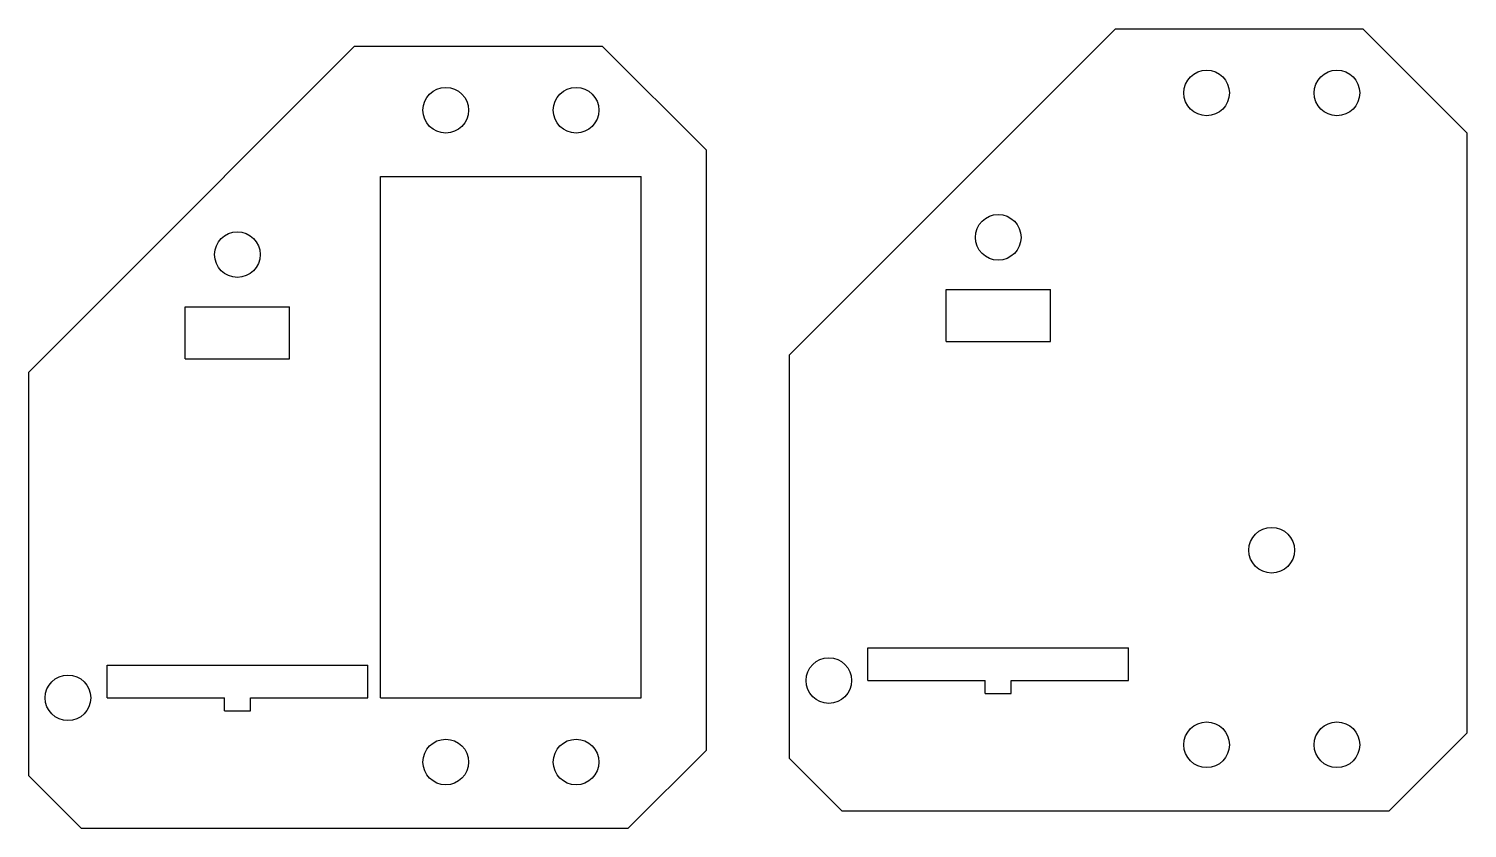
# Model space of a CAD drawing. Extents: x 28 to 138, y 30 to 91.
import ezdxf

# ---------------------------------------------------------------- set-up
doc = ezdxf.new("R2010")
doc.units = 0
doc.layers.add('KEEPOUTLAYER', color=6, linetype='CONTINUOUS')
doc.layers.add('PADHOLELAYER', color=156, linetype='CONTINUOUS')

msp = doc.modelspace()

# ---------------------------------------------------------------- linework, layer by layer
at = {"layer": 'KEEPOUTLAYER'}
for p, q in [((101.061032, 80.879602), (111.061233, 90.879803)), ((111.061233, 90.879803), (130.060832, 90.879803)), ((130.060832, 90.879803), (138.061032, 82.879603)), ((42.677029, 79.555602), (52.67723, 89.555803)), ((52.67723, 89.555803), (71.676829, 89.555803)), ((71.676829, 89.555803), (79.677029, 81.555603)), ((138.061032, 36.879601), (138.061032, 82.879603)), ((79.677029, 35.555601), (79.677029, 81.555603)), ((86.061032, 65.872197), (101.068436, 80.879602)), ((27.677029, 64.548197), (42.684433, 79.555602)), ((54.677028, 79.555602), (74.677029, 79.555602)), ((54.677028, 39.555603), (54.677028, 79.555602)), ((74.677029, 39.555603), (74.677029, 79.555602)), ((98.070436, 70.881603), (102.070436, 70.881603)), ((98.070436, 66.881604), (98.070436, 70.881603)), ((102.070436, 70.881603), (106.070436, 70.881603)), ((106.070436, 66.881604), (106.070436, 70.881603)), ((39.686433, 65.557603), (39.686433, 69.557603)), ((39.686433, 69.557603), (43.686433, 69.557603)), ((43.686433, 69.557603), (47.686432, 69.557603)), ((47.686432, 65.557603), (47.686432, 69.557603)), ((98.070436, 66.881604), (106.070436, 66.881604)), ((39.686433, 65.557603), (47.686432, 65.557603)), ((86.061032, 34.891007), (86.061032, 65.872197)), ((27.677029, 33.567007), (27.677029, 64.548197)), ((92.070436, 40.881602), (92.070436, 43.381602)), ((92.070436, 43.381602), (112.070436, 43.381602)), ((112.070436, 40.881602), (112.070436, 43.381602)), ((33.686432, 42.057602), (53.686433, 42.057602)), ((33.686432, 39.557602), (33.686432, 42.057602)), ((53.686433, 39.557602), (53.686433, 42.057602)), ((92.070436, 40.881602), (101.070435, 40.881602)), ((101.070435, 39.881602), (101.070435, 40.881602)), ((103.070436, 39.881602), (103.070436, 40.881602)), ((103.070436, 40.881602), (112.070436, 40.881602)), ((101.070435, 39.881602), (103.070436, 39.881602)), ((33.686432, 39.557602), (42.686432, 39.557602)), ((42.686432, 38.557601), (42.686432, 39.557602)), ((44.686433, 39.557602), (53.686433, 39.557602)), ((44.686433, 38.557601), (44.686433, 39.557602)), ((54.677028, 39.555603), (74.677029, 39.555603)), ((42.686432, 38.557601), (44.686433, 38.557601)), ((132.061034, 30.879603), (138.061032, 36.879601)), ((73.677031, 29.555603), (79.677029, 35.555601)), ((86.061032, 34.891007), (90.072436, 30.879603)), ((27.677029, 33.567007), (31.688433, 29.555603)), ((90.072436, 30.879603), (113.061031, 30.879603)), ((113.061031, 30.879603), (132.061034, 30.879603)), ((31.688433, 29.555603), (54.677028, 29.555603)), ((54.677028, 29.555603), (73.677031, 29.555603))]:
    msp.add_line(p, q, dxfattribs=at)
at = {"layer": 'PADHOLELAYER'}
for centre in [(118.061031, 85.957804), (128.061032, 85.957804), (59.677028, 84.633803), (69.677029, 84.633803), (102.070436, 74.881605), (43.686433, 73.557605), (123.053432, 50.879604), (89.070437, 40.881605), (30.686433, 39.557604), (118.061031, 35.957802), (128.061032, 35.957802), (59.677028, 34.633802), (69.677029, 34.633802)]:
    msp.add_circle(centre, 1.75, dxfattribs=at)

doc.saveas('drawing.dxf')
